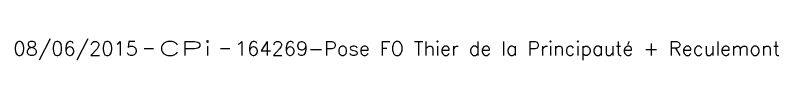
# Model space of a CAD drawing. Header units: millimetres. Extents: x 268000 to 268982, y 120000 to 120194.
# Drawn here: x 268942.15 to 268982.36, y 120011.36 to 120012.5 of the extents above; entities that cross this region are included whole.
import ezdxf
from ezdxf.enums import TextEntityAlignment as Align

# ---------------------------------------------------------------- set-up
doc = ezdxf.new("R2010")
doc.units = ezdxf.units.MM
doc.layers.get('0').update_dxf_attribs({"linetype": 'CONTINUOUS'})
doc.layers.add('O_910', color=7, linetype='CONTINUOUS', plot=False)
doc.styles.get("Standard").update_dxf_attribs({"font": 'romans.shx', "width": 0.85})

# ---------------------------------------------------------------- blocks, each defined once
blk = doc.blocks.new('GIS_MODF')
at = {"color": 0, "linetype": 'Continuous', "flags": 128}
for points in [[(-2.257, -0.012), (-1.757, -0.012)], [(1.758, -0.012), (2.258, -0.012)]]:
    blk.add_lwpolyline(points, dxfattribs=at)
at = {"color": 0, "linetype": 'Continuous'}
blk.add_attdef('DATE', text='', height=0.75, dxfattribs=at).set_placement((-2.583, -0.387), align=Align.RIGHT)
at = {"color": 0, "linetype": 'Continuous', "width": 3.590909}
blk.add_attdef('USER', text='', height=0.75, dxfattribs=at).set_placement((-1.516, -0.387), (1.306, -0.387), align=Align.FIT)
at = {"color": 0, "linetype": 'Continuous'}
blk.add_attdef('DESC', (2.528, -0.387), '', height=0.75, dxfattribs=at)

msp = doc.modelspace()

# ---------------------------------------------------------------- block references
at = {"layer": 'O_910'}
ref = msp.add_blockref('GIS_MODF', (268951.197, 120011.997), dxfattribs=at)
ref.add_attrib('DATE', '08/06/2015', dxfattribs={"layer": '0', "color": 0, "linetype": 'Continuous', "height": 0.75}).set_placement((268948.614, 120011.611), align=Align.RIGHT)
ref.add_attrib('USER', 'CPi', dxfattribs={"layer": '0', "color": 0, "linetype": 'Continuous', "height": 0.75, "width": 1.680851}).set_placement((268949.681, 120011.611), (268952.502, 120011.611), align=Align.FIT)
ref.add_attrib('DESC', '164269-Pose FO Thier de la Principauté + Reculemont', (268953.724, 120011.611), dxfattribs={"layer": '0', "color": 0, "linetype": 'Continuous', "height": 0.75})

doc.saveas('drawing.dxf')
